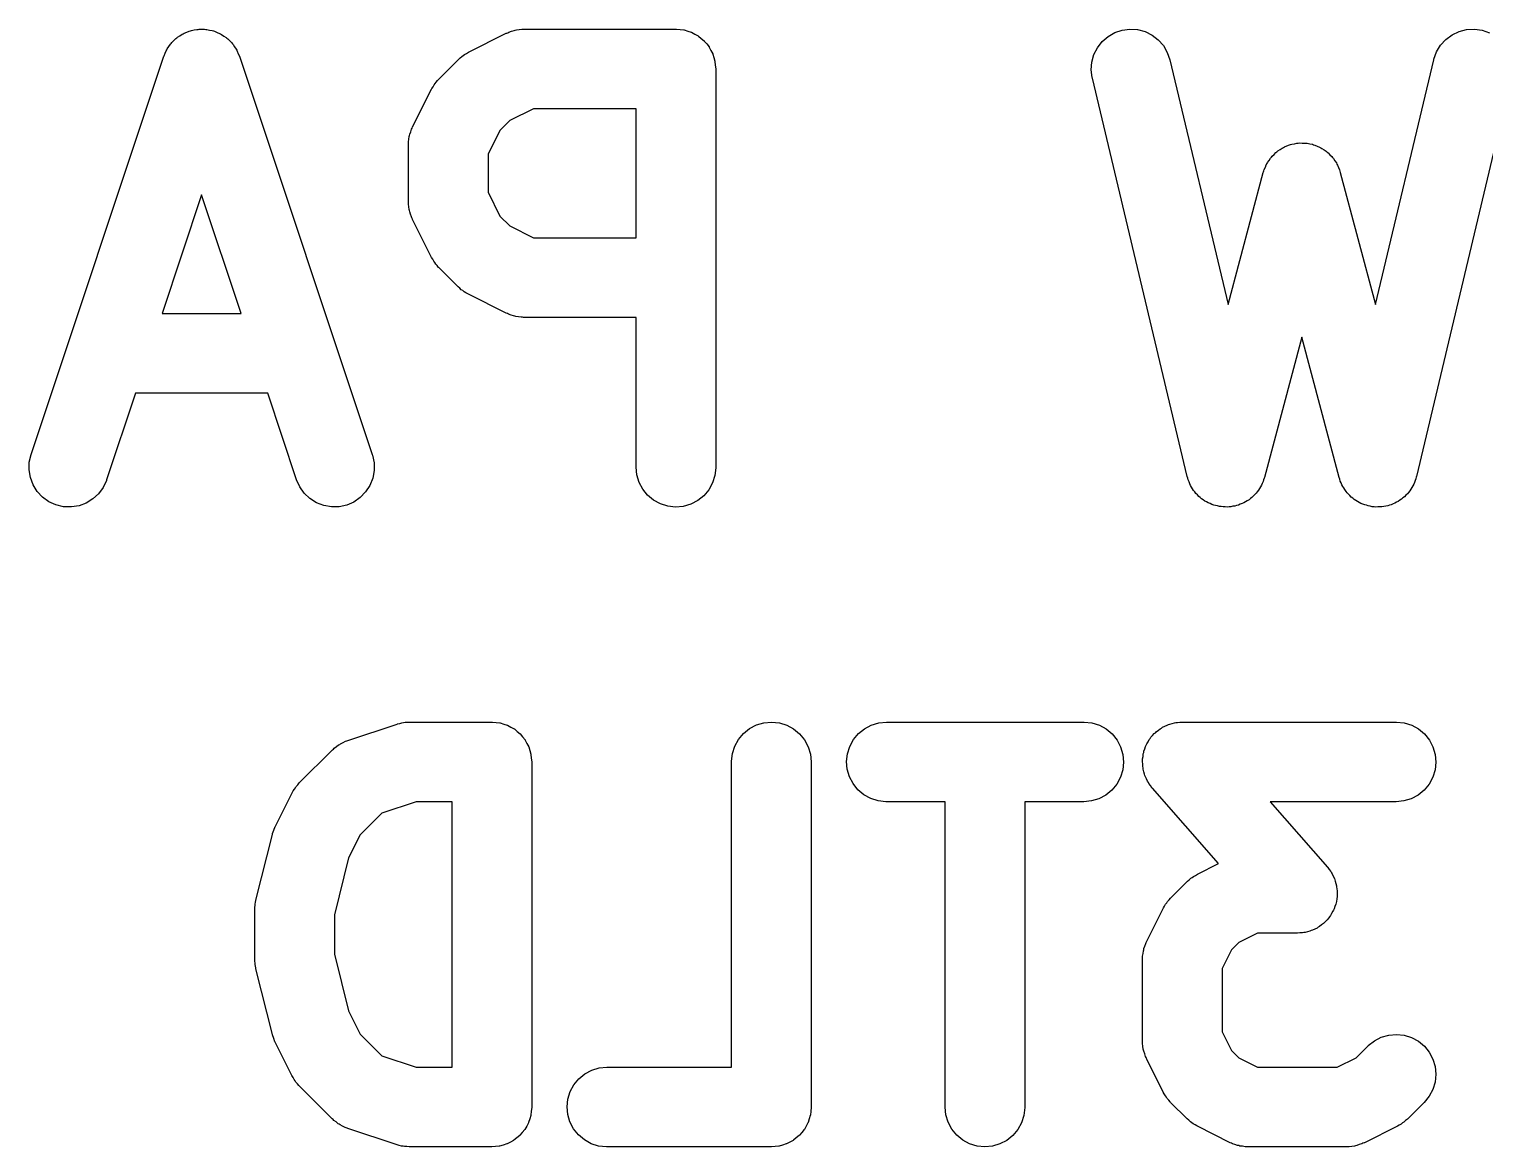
# Model space of a CAD drawing. Extents: x 60.5 to 144.3, y -114.9 to -60.3.
# Drawn here: x 83.27 to 88.75, y -75.94 to -71.73 of the extents above; entities that cross this region are included whole.
import ezdxf

# ---------------------------------------------------------------- set-up
doc = ezdxf.new("R2010")
doc.units = 0
doc.header["$MEASUREMENT"] = 0
doc.layers.add('BLACK', color=7, linetype='CONTINUOUS')

msp = doc.modelspace()

# ---------------------------------------------------------------- linework, layer by layer
at = {"layer": 'BLACK', "linetype": 'CONTINUOUS'}
for p, q in [((83.8308, -71.759), (83.8397, -71.7536)), ((83.8397, -71.7536), (83.8482, -71.7477)), ((83.8482, -71.7477), (83.8521, -71.746)), ((83.8521, -71.746), (83.8558, -71.7437)), ((83.8558, -71.7437), (83.8655, -71.7401)), ((83.8655, -71.7401), (83.875, -71.7359)), ((83.875, -71.7359), (83.8792, -71.735)), ((83.8792, -71.735), (83.8832, -71.7335)), ((83.8832, -71.7335), (83.8934, -71.7319)), ((83.8934, -71.7319), (83.9036, -71.7296)), ((83.9036, -71.7296), (83.9079, -71.7295)), ((83.9079, -71.7295), (83.9121, -71.7289)), ((83.9121, -71.7289), (83.9225, -71.7292)), ((83.9225, -71.7292), (83.9328, -71.729)), ((83.9328, -71.729), (83.9371, -71.7297)), ((83.9371, -71.7297), (83.9414, -71.7299)), ((83.9414, -71.7299), (83.9515, -71.7323)), ((83.9515, -71.7323), (83.9617, -71.7341)), ((83.9617, -71.7341), (83.9657, -71.7356)), ((83.9657, -71.7356), (83.9699, -71.7366)), ((83.9699, -71.7366), (83.9793, -71.7409)), ((83.9793, -71.7409), (83.989, -71.7446)), ((83.989, -71.7446), (83.9926, -71.7469)), ((83.9926, -71.7469), (83.9965, -71.7487)), ((83.9965, -71.7487), (84.0049, -71.7548)), ((84.0049, -71.7548), (84.0137, -71.7603)), ((84.9258, -71.8158), (85.0686, -71.7444)), ((85.0686, -71.7444), (85.0705, -71.7435)), ((85.0705, -71.7435), (85.0747, -71.742)), ((85.0747, -71.742), (85.0786, -71.7399)), ((85.0786, -71.7399), (85.0884, -71.7369)), ((85.0884, -71.7369), (85.098, -71.7334)), ((85.098, -71.7334), (85.1024, -71.7327)), ((85.1024, -71.7327), (85.1066, -71.7314)), ((85.1066, -71.7314), (85.1168, -71.7304)), ((85.1168, -71.7304), (85.1269, -71.7288)), ((85.1269, -71.7288), (85.1313, -71.729)), ((85.1313, -71.729), (85.1357, -71.7286)), ((85.1357, -71.7286), (85.7071, -71.7286)), ((85.7071, -71.7286), (85.7082, -71.7286)), ((85.7082, -71.7286), (85.7082, -71.7286)), ((85.7082, -71.7286), (85.7082, -71.7286)), ((85.7082, -71.7286), (85.7092, -71.7286)), ((85.7092, -71.7286), (85.7233, -71.7302)), ((85.7233, -71.7302), (85.7373, -71.7316)), ((85.7373, -71.7316), (85.7378, -71.7318)), ((85.7378, -71.7318), (85.7383, -71.7318)), ((85.7383, -71.7318), (85.7518, -71.7361)), ((85.7518, -71.7361), (85.7653, -71.7403)), ((85.7653, -71.7403), (85.7657, -71.7405)), ((85.7657, -71.7405), (85.7662, -71.7407)), ((85.7662, -71.7407), (85.7786, -71.7475)), ((85.7786, -71.7475), (85.791, -71.7542)), ((85.791, -71.7542), (85.7914, -71.7546)), ((85.7914, -71.7546), (85.7919, -71.7548)), ((85.7919, -71.7548), (85.8027, -71.7639)), ((87.3125, -71.7755), (87.3346, -71.7563)), ((87.3346, -71.7563), (87.36, -71.7417)), ((87.36, -71.7417), (87.3877, -71.7324)), ((87.3877, -71.7324), (87.4167, -71.7286)), ((87.4167, -71.7286), (87.4459, -71.7306)), ((87.4459, -71.7306), (87.4742, -71.7382)), ((87.4742, -71.7382), (87.5005, -71.7511)), ((87.5005, -71.7511), (87.5237, -71.7689)), ((88.6064, -71.7675), (88.6299, -71.75)), ((88.6299, -71.75), (88.6563, -71.7374)), ((88.6563, -71.7374), (88.6847, -71.7303)), ((88.6847, -71.7303), (88.7139, -71.7287)), ((88.7139, -71.7287), (88.7429, -71.7329)), ((88.7429, -71.7329), (88.7705, -71.7426)), ((83.7842, -71.8198), (83.788, -71.8101)), ((83.788, -71.8101), (83.7903, -71.8065)), ((83.7903, -71.8065), (83.7921, -71.8026)), ((83.7921, -71.8026), (83.7982, -71.7942)), ((83.7982, -71.7942), (83.8038, -71.7855)), ((83.8038, -71.7855), (83.8068, -71.7824)), ((83.8068, -71.7824), (83.8093, -71.7789)), ((83.8093, -71.7789), (83.8169, -71.7719)), ((83.8169, -71.7719), (83.8241, -71.7644)), ((83.8241, -71.7644), (83.8277, -71.7619)), ((83.8277, -71.7619), (83.8308, -71.759)), ((84.0137, -71.7603), (84.0168, -71.7633)), ((84.0168, -71.7633), (84.0203, -71.7658)), ((84.0203, -71.7658), (84.0274, -71.7733)), ((84.0274, -71.7733), (84.0349, -71.7805)), ((84.0349, -71.7805), (84.0374, -71.784)), ((84.0374, -71.784), (84.0403, -71.7871)), ((84.0403, -71.7871), (84.0458, -71.7959)), ((84.0458, -71.7959), (84.0518, -71.8044)), ((84.0518, -71.8044), (84.0536, -71.8083)), ((84.0536, -71.8083), (84.0558, -71.812)), ((85.8027, -71.7639), (85.8136, -71.7729)), ((85.8136, -71.7729), (85.8139, -71.7733)), ((85.8139, -71.7733), (85.8143, -71.7736)), ((85.8143, -71.7736), (85.8232, -71.7846)), ((85.8232, -71.7846), (85.8321, -71.7956)), ((85.8321, -71.7956), (85.8323, -71.796)), ((85.8323, -71.796), (85.8327, -71.7964)), ((85.8327, -71.7964), (85.8392, -71.809)), ((85.8392, -71.809), (85.8458, -71.8214)), ((87.2814, -71.8248), (87.2945, -71.7986)), ((87.2945, -71.7986), (87.3125, -71.7755)), ((87.5237, -71.7689), (87.5431, -71.7908)), ((87.5431, -71.7908), (87.5578, -71.8161)), ((88.5716, -71.8142), (88.5867, -71.7892)), ((88.5867, -71.7892), (88.6064, -71.7675)), ((83.2791, -73.3311), (83.7791, -71.8311)), ((83.7791, -71.8311), (83.7798, -71.8292)), ((83.7798, -71.8292), (83.7842, -71.8198)), ((84.0558, -71.812), (84.0595, -71.8217)), ((84.0595, -71.8217), (84.0637, -71.8311)), ((84.0637, -71.8311), (84.5637, -73.3311)), ((84.8154, -71.9154), (84.8868, -71.8439)), ((84.8868, -71.8439), (84.8883, -71.8425)), ((84.8883, -71.8425), (84.8949, -71.8372)), ((84.8949, -71.8372), (84.901, -71.8314)), ((84.901, -71.8314), (84.9063, -71.8281)), ((84.9063, -71.8281), (84.9112, -71.8242)), ((84.9112, -71.8242), (84.9186, -71.8203)), ((84.9186, -71.8203), (84.9258, -71.8158)), ((85.8458, -71.8214), (85.846, -71.8219)), ((85.846, -71.8219), (85.8462, -71.8224)), ((85.8462, -71.8224), (85.8502, -71.8359)), ((85.8502, -71.8359), (85.8543, -71.8494)), ((85.8543, -71.8494), (85.8543, -71.85)), ((85.8543, -71.85), (85.8545, -71.8505)), ((85.8545, -71.8505), (85.8558, -71.8645)), ((85.8558, -71.8645), (85.8571, -71.8786)), ((87.2715, -71.8822), (87.2736, -71.853)), ((87.2736, -71.853), (87.2814, -71.8248)), ((87.5578, -71.8161), (87.5673, -71.8438)), ((87.5673, -71.8438), (87.7868, -72.7655)), ((88.3418, -72.7655), (88.5612, -71.8438)), ((88.5612, -71.8438), (88.5617, -71.8418)), ((88.5617, -71.8418), (88.5716, -71.8142)), ((84.81, -71.9219), (84.8154, -71.9154)), ((85.8571, -71.8786), (85.8571, -73.3786)), ((87.275, -71.9113), (87.2715, -71.8822)), ((87.2755, -71.9133), (87.275, -71.9113)), ((87.6326, -73.4133), (87.2755, -71.9133)), ((88.8531, -71.9133), (88.4959, -73.4133)), ((84.7158, -72.0972), (84.7873, -71.9543)), ((84.7873, -71.9543), (84.7882, -71.9525)), ((84.7882, -71.9525), (84.7928, -71.9454)), ((84.7928, -71.9454), (84.7968, -71.938)), ((84.7968, -71.938), (84.8007, -71.9332)), ((84.8007, -71.9332), (84.8041, -71.9279)), ((84.8041, -71.9279), (84.81, -71.9219)), ((85.1711, -72.0286), (85.0817, -72.0733)), ((85.5571, -72.0286), (85.1711, -72.0286)), ((85.5571, -72.5143), (85.5571, -72.0286)), ((85.0817, -72.0733), (85.0447, -72.1103)), ((84.7021, -72.1433), (84.7033, -72.1331)), ((84.7033, -72.1331), (84.7046, -72.1289)), ((84.7046, -72.1289), (84.7054, -72.1245)), ((84.7054, -72.1245), (84.709, -72.115)), ((84.709, -72.115), (84.7121, -72.1052)), ((84.7121, -72.1052), (84.7143, -72.1013)), ((84.7143, -72.1013), (84.7158, -72.0972)), ((85.0447, -72.1103), (85, -72.1997)), ((84.7, -72.1622), (84.7005, -72.1578)), ((84.7, -72.1643), (84.7, -72.1622)), ((84.7, -72.3786), (84.7, -72.1643)), ((84.7004, -72.1534), (84.7021, -72.1433)), ((84.7005, -72.1578), (84.7004, -72.1534)), ((87.9598, -72.2004), (87.9665, -72.1934)), ((87.9665, -72.1934), (87.9705, -72.1906)), ((87.9705, -72.1906), (87.9742, -72.1872)), ((87.9742, -72.1872), (87.9825, -72.1822)), ((87.9825, -72.1822), (87.9905, -72.1765)), ((87.9905, -72.1765), (87.995, -72.1746)), ((87.995, -72.1746), (87.9992, -72.172)), ((87.9992, -72.172), (88.0083, -72.1687)), ((88.0083, -72.1687), (88.0173, -72.1647)), ((88.0173, -72.1647), (88.022, -72.1636)), ((88.022, -72.1636), (88.0266, -72.1619)), ((88.0266, -72.1619), (88.0363, -72.1604)), ((88.0363, -72.1604), (88.0458, -72.1583)), ((88.0458, -72.1583), (88.0507, -72.1582)), ((88.0507, -72.1582), (88.0556, -72.1574)), ((88.0556, -72.1574), (88.0653, -72.1578)), ((88.0653, -72.1578), (88.0751, -72.1575)), ((88.0751, -72.1575), (88.0799, -72.1584)), ((88.0799, -72.1584), (88.0848, -72.1586)), ((88.0848, -72.1586), (88.0943, -72.1608)), ((88.0943, -72.1608), (88.1039, -72.1625)), ((88.1039, -72.1625), (88.1085, -72.1642)), ((88.1085, -72.1642), (88.1133, -72.1654)), ((88.1133, -72.1654), (88.1222, -72.1695)), ((88.1222, -72.1695), (88.1313, -72.1729)), ((88.1313, -72.1729), (88.1354, -72.1755)), ((88.1354, -72.1755), (88.1399, -72.1776)), ((88.1399, -72.1776), (88.1478, -72.1833)), ((88.1478, -72.1833), (88.1561, -72.1885)), ((88.1561, -72.1885), (88.1596, -72.1919)), ((88.1596, -72.1919), (88.1636, -72.1947)), ((88.1636, -72.1947), (88.1703, -72.2019)), ((85, -72.1997), (85, -72.3432)), ((87.9229, -72.2571), (87.927, -72.2483)), ((87.927, -72.2483), (87.9306, -72.2392)), ((87.9306, -72.2392), (87.9332, -72.2351)), ((87.9332, -72.2351), (87.9353, -72.2306)), ((87.9353, -72.2306), (87.941, -72.2228)), ((87.941, -72.2228), (87.9463, -72.2145)), ((87.9463, -72.2145), (87.9497, -72.211)), ((87.9497, -72.211), (87.9526, -72.207)), ((87.9526, -72.207), (87.9598, -72.2004)), ((88.1703, -72.2019), (88.1774, -72.2086)), ((88.1774, -72.2086), (88.1802, -72.2126)), ((88.1802, -72.2126), (88.1836, -72.2162)), ((88.1836, -72.2162), (88.1887, -72.2245)), ((88.1887, -72.2245), (88.1944, -72.2324)), ((88.1944, -72.2324), (88.1964, -72.2369)), ((88.1964, -72.2369), (88.199, -72.2411)), ((88.199, -72.2411), (88.2024, -72.2502)), ((87.7868, -72.7655), (87.9193, -72.2685)), ((87.9193, -72.2685), (87.9199, -72.2665)), ((87.9199, -72.2665), (87.9217, -72.2619)), ((87.9217, -72.2619), (87.9229, -72.2571)), ((88.2024, -72.2502), (88.2064, -72.2591)), ((88.2064, -72.2591), (88.2075, -72.2639)), ((88.2075, -72.2639), (88.2092, -72.2685)), ((88.2092, -72.2685), (88.3418, -72.7655)), ((83.9214, -72.3529), (83.7724, -72.8)), ((84.0705, -72.8), (83.9214, -72.3529)), ((85, -72.3432), (85.0447, -72.4326)), ((84.7004, -72.383), (84.7, -72.3786)), ((84.7003, -72.3874), (84.7004, -72.383)), ((84.7019, -72.3975), (84.7003, -72.3874)), ((84.7029, -72.4077), (84.7019, -72.3975)), ((84.7041, -72.4119), (84.7029, -72.4077)), ((84.7048, -72.4163), (84.7041, -72.4119)), ((84.7084, -72.4259), (84.7048, -72.4163)), ((84.7113, -72.4357), (84.7084, -72.4259)), ((84.7134, -72.4396), (84.7113, -72.4357)), ((84.7149, -72.4438), (84.7134, -72.4396)), ((84.7158, -72.4457), (84.7149, -72.4438)), ((84.7873, -72.5885), (84.7158, -72.4457)), ((85.0447, -72.4326), (85.0817, -72.4696)), ((85.0817, -72.4696), (85.1711, -72.5143)), ((85.1711, -72.5143), (85.5571, -72.5143)), ((84.7917, -72.5956), (84.7873, -72.5885)), ((84.7956, -72.6031), (84.7917, -72.5956)), ((84.7995, -72.608), (84.7956, -72.6031)), ((84.8028, -72.6133), (84.7995, -72.608)), ((84.8086, -72.6194), (84.8028, -72.6133)), ((84.8139, -72.626), (84.8086, -72.6194)), ((84.8154, -72.6275), (84.8139, -72.626)), ((84.8868, -72.6989), (84.8154, -72.6275)), ((84.8933, -72.7043), (84.8868, -72.6989)), ((84.8993, -72.7101), (84.8933, -72.7043)), ((84.9046, -72.7135), (84.8993, -72.7101)), ((84.9094, -72.7175), (84.9046, -72.7135)), ((84.9168, -72.7215), (84.9094, -72.7175)), ((84.9239, -72.7261), (84.9168, -72.7215)), ((84.9258, -72.727), (84.9239, -72.7261)), ((85.0686, -72.7984), (84.9258, -72.727)), ((83.7724, -72.8), (84.0705, -72.8)), ((85.0728, -72.8), (85.0686, -72.7984)), ((85.0766, -72.8022), (85.0728, -72.8)), ((85.0864, -72.8053), (85.0766, -72.8022)), ((85.096, -72.8089), (85.0864, -72.8053)), ((85.1003, -72.8097), (85.096, -72.8089)), ((85.1045, -72.811), (85.1003, -72.8097)), ((85.1147, -72.8122), (85.1045, -72.811)), ((85.1248, -72.8139), (85.1147, -72.8122)), ((85.1292, -72.8138), (85.1248, -72.8139)), ((85.1336, -72.8143), (85.1292, -72.8138)), ((85.1357, -72.8143), (85.1336, -72.8143)), ((85.5571, -72.8143), (85.1357, -72.8143)), ((85.5571, -73.3786), (85.5571, -72.8143)), ((88.0643, -72.8893), (87.9235, -73.4172)), ((88.2051, -73.4172), (88.0643, -72.8893)), ((83.6724, -73.1), (83.5637, -73.426)), ((84.1705, -73.1), (83.6724, -73.1)), ((84.2791, -73.426), (84.1705, -73.1)), ((83.2726, -73.3597), (83.2791, -73.3311)), ((84.5637, -73.3311), (84.5644, -73.3331)), ((84.5644, -73.3331), (84.5705, -73.3618)), ((83.2718, -73.3889), (83.2726, -73.3597)), ((83.2767, -73.4178), (83.2718, -73.3889)), ((84.5709, -73.391), (84.5656, -73.4198)), ((84.5705, -73.3618), (84.5709, -73.391)), ((85.56, -73.4077), (85.5571, -73.3786)), ((85.8571, -73.3807), (85.8539, -73.4098)), ((85.8571, -73.3786), (85.8571, -73.3807)), ((83.287, -73.4452), (83.2767, -73.4178)), ((83.3025, -73.47), (83.287, -73.4452)), ((83.5508, -73.4546), (83.5335, -73.4782)), ((83.5631, -73.428), (83.5508, -73.4546)), ((83.5637, -73.426), (83.5631, -73.428)), ((84.291, -73.4527), (84.2791, -73.426)), ((84.3079, -73.4767), (84.291, -73.4527)), ((84.5549, -73.4471), (84.539, -73.4717)), ((84.5656, -73.4198), (84.5549, -73.4471)), ((85.5685, -73.4357), (85.56, -73.4077)), ((85.5822, -73.4616), (85.5685, -73.4357)), ((85.845, -73.4377), (85.8309, -73.4633)), ((85.8539, -73.4098), (85.845, -73.4377)), ((87.6349, -73.4198), (87.6326, -73.4133)), ((87.6365, -73.4266), (87.6349, -73.4198)), ((87.6397, -73.4337), (87.6365, -73.4266)), ((87.6422, -73.441), (87.6397, -73.4337)), ((87.6456, -73.447), (87.6422, -73.441)), ((87.6485, -73.4533), (87.6456, -73.447)), ((87.653, -73.4596), (87.6485, -73.4533)), ((87.9086, -73.4523), (87.9055, -73.4585)), ((87.9123, -73.4465), (87.9086, -73.4523)), ((87.9151, -73.4393), (87.9123, -73.4465)), ((87.9186, -73.4323), (87.9151, -73.4393)), ((87.9204, -73.4257), (87.9186, -73.4323)), ((87.923, -73.4192), (87.9204, -73.4257)), ((87.9235, -73.4172), (87.923, -73.4192)), ((88.2075, -73.4237), (88.2051, -73.4172)), ((88.2092, -73.4304), (88.2075, -73.4237)), ((88.2126, -73.4374), (88.2092, -73.4304)), ((88.2153, -73.4446), (88.2126, -73.4374)), ((88.219, -73.4505), (88.2153, -73.4446)), ((88.222, -73.4567), (88.219, -73.4505)), ((88.479, -73.4551), (88.4744, -73.4613)), ((88.4819, -73.4488), (88.479, -73.4551)), ((88.4855, -73.4429), (88.4819, -73.4488)), ((88.4881, -73.4356), (88.4855, -73.4429)), ((88.4914, -73.4286), (88.4881, -73.4356)), ((88.4931, -73.4218), (88.4914, -73.4286)), ((88.4954, -73.4153), (88.4931, -73.4218)), ((88.4959, -73.4133), (88.4954, -73.4153)), ((83.3226, -73.4914), (83.3025, -73.47)), ((83.3463, -73.5084), (83.3226, -73.4914)), ((83.373, -73.5205), (83.3463, -73.5084)), ((83.512, -73.4981), (83.4871, -73.5134)), ((83.5335, -73.4782), (83.512, -73.4981)), ((84.3292, -73.4968), (84.3079, -73.4767)), ((84.3539, -73.5125), (84.3292, -73.4968)), ((84.4947, -73.5095), (84.4679, -73.5212)), ((84.5187, -73.4927), (84.4947, -73.5095)), ((84.539, -73.4717), (84.5187, -73.4927)), ((85.6007, -73.4843), (85.5822, -73.4616)), ((85.6233, -73.5029), (85.6007, -73.4843)), ((85.649, -73.5168), (85.6233, -73.5029)), ((85.7893, -73.5041), (85.7633, -73.5176)), ((85.8121, -73.4857), (85.7893, -73.5041)), ((85.8309, -73.4633), (85.8121, -73.4857)), ((87.6569, -73.4663), (87.653, -73.4596)), ((87.6615, -73.4715), (87.6569, -73.4663)), ((87.6655, -73.4771), (87.6615, -73.4715)), ((87.6711, -73.4824), (87.6655, -73.4771)), ((87.6763, -73.4883), (87.6711, -73.4824)), ((87.6817, -73.4925), (87.6763, -73.4883)), ((87.6868, -73.4972), (87.6817, -73.4925)), ((87.6933, -73.5013), (87.6868, -73.4972)), ((87.6995, -73.506), (87.6933, -73.5013)), ((87.7057, -73.5091), (87.6995, -73.506)), ((87.7116, -73.5128), (87.7057, -73.5091)), ((87.8524, -73.5092), (87.846, -73.512)), ((87.8587, -73.5047), (87.8524, -73.5092)), ((87.8654, -73.5009), (87.8587, -73.5047)), ((87.8707, -73.4963), (87.8654, -73.5009)), ((87.8763, -73.4923), (87.8707, -73.4963)), ((87.8817, -73.4867), (87.8763, -73.4923)), ((87.8875, -73.4816), (87.8817, -73.4867)), ((87.8918, -73.4762), (87.8875, -73.4816)), ((87.8966, -73.4712), (87.8918, -73.4762)), ((87.9007, -73.4647), (87.8966, -73.4712)), ((87.9055, -73.4585), (87.9007, -73.4647)), ((88.2266, -73.4629), (88.222, -73.4567)), ((88.2307, -73.4695), (88.2266, -73.4629)), ((88.2354, -73.4746), (88.2307, -73.4695)), ((88.2396, -73.4801), (88.2354, -73.4746)), ((88.2454, -73.4853), (88.2396, -73.4801)), ((88.2507, -73.491), (88.2454, -73.4853)), ((88.2563, -73.495), (88.2507, -73.491)), ((88.2614, -73.4996), (88.2563, -73.495)), ((88.2681, -73.5036), (88.2614, -73.4996)), ((88.2744, -73.5081), (88.2681, -73.5036)), ((88.2807, -73.511), (88.2744, -73.5081)), ((88.421, -73.5101), (88.4151, -73.5137)), ((88.4273, -73.5071), (88.421, -73.5101)), ((88.4335, -73.5025), (88.4273, -73.5071)), ((88.4401, -73.4985), (88.4335, -73.5025)), ((88.4452, -73.4938), (88.4401, -73.4985)), ((88.4508, -73.4897), (88.4452, -73.4938)), ((88.456, -73.4839), (88.4508, -73.4897)), ((88.4617, -73.4787), (88.456, -73.4839)), ((88.4658, -73.4731), (88.4617, -73.4787)), ((88.4704, -73.468), (88.4658, -73.4731)), ((88.4744, -73.4613), (88.4704, -73.468)), ((83.4015, -73.5272), (83.373, -73.5205)), ((83.4308, -73.5283), (83.4015, -73.5272)), ((83.4597, -73.5236), (83.4308, -73.5283)), ((83.4871, -73.5134), (83.4597, -73.5236)), ((84.3812, -73.5231), (84.3539, -73.5125)), ((84.41, -73.5281), (84.3812, -73.5231)), ((84.4393, -73.5275), (84.41, -73.5281)), ((84.4679, -73.5212), (84.4393, -73.5275)), ((85.677, -73.5255), (85.649, -73.5168)), ((85.7061, -73.5286), (85.677, -73.5255)), ((85.7352, -73.5259), (85.7061, -73.5286)), ((85.7633, -73.5176), (85.7352, -73.5259)), ((87.7188, -73.5155), (87.7116, -73.5128)), ((87.7258, -73.519), (87.7188, -73.5155)), ((87.7325, -73.5208), (87.7258, -73.519)), ((87.7389, -73.5232), (87.7325, -73.5208)), ((87.7466, -73.5245), (87.7389, -73.5232)), ((87.7541, -73.5266), (87.7466, -73.5245)), ((87.7609, -73.527), (87.7541, -73.5266)), ((87.7678, -73.5282), (87.7609, -73.527)), ((87.7755, -73.528), (87.7678, -73.5282)), ((87.7833, -73.5285), (87.7755, -73.528)), ((87.7901, -73.5276), (87.7833, -73.5285)), ((87.797, -73.5274), (87.7901, -73.5276)), ((87.8046, -73.5257), (87.797, -73.5274)), ((87.8123, -73.5247), (87.8046, -73.5257)), ((87.8188, -73.5225), (87.8123, -73.5247)), ((87.8256, -73.521), (87.8188, -73.5225)), ((87.8327, -73.5179), (87.8256, -73.521)), ((87.84, -73.5154), (87.8327, -73.5179)), ((87.846, -73.512), (87.84, -73.5154)), ((88.2866, -73.5145), (88.2807, -73.511)), ((88.2939, -73.5171), (88.2866, -73.5145)), ((88.301, -73.5203), (88.2939, -73.5171)), ((88.3077, -73.5219), (88.301, -73.5203)), ((88.3142, -73.5242), (88.3077, -73.5219)), ((88.3219, -73.5254), (88.3142, -73.5242)), ((88.3295, -73.5272), (88.3219, -73.5254)), ((88.3364, -73.5274), (88.3295, -73.5272)), ((88.3432, -73.5284), (88.3364, -73.5274)), ((88.351, -73.528), (88.3432, -73.5284)), ((88.3587, -73.5283), (88.351, -73.528)), ((88.3655, -73.5272), (88.3587, -73.5283)), ((88.3725, -73.5269), (88.3655, -73.5272)), ((88.38, -73.525), (88.3725, -73.5269)), ((88.3876, -73.5238), (88.38, -73.525)), ((88.3941, -73.5214), (88.3876, -73.5238)), ((88.4008, -73.5197), (88.3941, -73.5214)), ((88.4078, -73.5164), (88.4008, -73.5197)), ((88.4151, -73.5137), (88.4078, -73.5164)), ((84.4716, -74.4077), (84.6573, -74.3458)), ((84.6573, -74.3458), (84.6593, -74.3451)), ((84.6593, -74.3451), (84.6676, -74.3434)), ((84.6676, -74.3434), (84.6756, -74.341)), ((84.6756, -74.341), (84.6818, -74.3403)), ((84.6818, -74.3403), (84.688, -74.339)), ((84.688, -74.339), (84.6964, -74.3389)), ((84.6964, -74.3389), (84.7048, -74.3381)), ((84.7048, -74.3381), (85.0143, -74.3381)), ((85.0143, -74.3381), (85.0153, -74.3381)), ((85.0153, -74.3381), (85.0153, -74.3381)), ((85.0153, -74.3381), (85.0154, -74.3381)), ((85.0154, -74.3381), (85.0164, -74.3381)), ((85.0164, -74.3381), (85.0304, -74.3397)), ((85.0304, -74.3397), (85.0444, -74.3412)), ((85.0444, -74.3412), (85.0449, -74.3413)), ((85.0449, -74.3413), (85.0455, -74.3414)), ((85.0455, -74.3414), (85.0589, -74.3456)), ((85.0589, -74.3456), (85.0724, -74.3498)), ((85.0724, -74.3498), (85.0729, -74.3501)), ((85.0729, -74.3501), (85.0734, -74.3502)), ((85.0734, -74.3502), (85.0857, -74.357)), ((85.0857, -74.357), (85.0982, -74.3637)), ((85.0982, -74.3637), (85.0986, -74.3641)), ((85.0986, -74.3641), (85.099, -74.3643)), ((85.099, -74.3643), (85.1098, -74.3734)), ((85.1098, -74.3734), (85.1207, -74.3824)), ((85.1207, -74.3824), (85.1211, -74.3828)), ((85.1211, -74.3828), (85.1215, -74.3831)), ((85.1215, -74.3831), (85.1303, -74.3942)), ((85.9429, -74.4034), (85.9617, -74.3809)), ((85.9617, -74.3809), (85.9845, -74.3626)), ((85.9845, -74.3626), (86.0105, -74.349)), ((86.0105, -74.349), (86.0386, -74.3408)), ((86.0386, -74.3408), (86.0677, -74.3381)), ((86.0677, -74.3381), (86.0968, -74.3412)), ((86.0968, -74.3412), (86.1248, -74.3498)), ((86.1248, -74.3498), (86.1505, -74.3637)), ((86.1505, -74.3637), (86.1731, -74.3824)), ((86.1731, -74.3824), (86.1916, -74.4051)), ((86.3756, -74.4042), (86.3943, -74.3817)), ((86.3943, -74.3817), (86.417, -74.3632)), ((86.417, -74.3632), (86.4428, -74.3494)), ((86.4428, -74.3494), (86.4709, -74.341)), ((86.4709, -74.341), (86.5, -74.3381)), ((86.5, -74.3381), (87.2429, -74.3381)), ((87.2429, -74.3381), (87.245, -74.3381)), ((87.245, -74.3381), (87.274, -74.3414)), ((87.274, -74.3414), (87.3019, -74.3502)), ((87.3019, -74.3502), (87.3276, -74.3643)), ((87.3276, -74.3643), (87.35, -74.3831)), ((87.35, -74.3831), (87.3684, -74.406)), ((87.5026, -74.3889), (87.5086, -74.3817)), ((87.5086, -74.3817), (87.5127, -74.3783)), ((87.5127, -74.3783), (87.5163, -74.3745)), ((87.5163, -74.3745), (87.524, -74.3691)), ((87.524, -74.3691), (87.5313, -74.3632)), ((87.5313, -74.3632), (87.5359, -74.3607)), ((87.5359, -74.3607), (87.5402, -74.3577)), ((87.5402, -74.3577), (87.5488, -74.3538)), ((87.5488, -74.3538), (87.5571, -74.3494)), ((87.5571, -74.3494), (87.5622, -74.3479)), ((87.5622, -74.3479), (87.567, -74.3458)), ((87.567, -74.3458), (87.5761, -74.3437)), ((87.5761, -74.3437), (87.5851, -74.341)), ((87.5851, -74.341), (87.5904, -74.3404)), ((87.5904, -74.3404), (87.5955, -74.3393)), ((87.5955, -74.3393), (87.6049, -74.339)), ((87.6049, -74.339), (87.6143, -74.3381)), ((87.6143, -74.3381), (88.419, -74.3381)), ((88.419, -74.3381), (88.4211, -74.3381)), ((88.4211, -74.3381), (88.4502, -74.3414)), ((88.4502, -74.3414), (88.4781, -74.3502)), ((88.4781, -74.3502), (88.5038, -74.3643)), ((88.5038, -74.3643), (88.5262, -74.3831)), ((88.5262, -74.3831), (88.5446, -74.406)), ((84.413, -74.4439), (84.4145, -74.4425)), ((84.4145, -74.4425), (84.4179, -74.4397)), ((84.4179, -74.4397), (84.421, -74.4365)), ((84.421, -74.4365), (84.4293, -74.4306)), ((84.4293, -74.4306), (84.4374, -74.4242)), ((84.4374, -74.4242), (84.4413, -74.4222)), ((84.4413, -74.4222), (84.4449, -74.4196)), ((84.4449, -74.4196), (84.4542, -74.4154)), ((84.4542, -74.4154), (84.4633, -74.4107)), ((84.4633, -74.4107), (84.4676, -74.4095)), ((84.4676, -74.4095), (84.4716, -74.4077)), ((85.1303, -74.3942), (85.1392, -74.4051)), ((85.1392, -74.4051), (85.1395, -74.4056)), ((85.1395, -74.4056), (85.1398, -74.406)), ((85.1398, -74.406), (85.1463, -74.4185)), ((85.1463, -74.4185), (85.153, -74.4309)), ((85.153, -74.4309), (85.1531, -74.4314)), ((85.1531, -74.4314), (85.1534, -74.4319)), ((85.1534, -74.4319), (85.1574, -74.4455)), ((85.9199, -74.4569), (85.9288, -74.429)), ((85.9288, -74.429), (85.9429, -74.4034)), ((86.1916, -74.4051), (86.2053, -74.4309)), ((86.2053, -74.4309), (86.2138, -74.459)), ((86.3531, -74.4579), (86.3617, -74.43)), ((86.3617, -74.43), (86.3756, -74.4042)), ((87.3684, -74.406), (87.3819, -74.4319)), ((87.3819, -74.4319), (87.3902, -74.46)), ((87.4698, -74.4477), (87.4732, -74.4389)), ((87.4732, -74.4389), (87.476, -74.43)), ((87.476, -74.43), (87.4785, -74.4253)), ((87.4785, -74.4253), (87.4804, -74.4204)), ((87.4804, -74.4204), (87.4855, -74.4125)), ((87.4855, -74.4125), (87.4899, -74.4042)), ((87.4899, -74.4042), (87.4933, -74.4002)), ((87.4933, -74.4002), (87.4961, -74.3957)), ((87.4961, -74.3957), (87.5026, -74.3889)), ((88.5446, -74.406), (88.5581, -74.4319)), ((88.5581, -74.4319), (88.5664, -74.46)), ((84.2892, -74.5677), (84.413, -74.4439)), ((85.1574, -74.4455), (85.1614, -74.459)), ((85.1614, -74.459), (85.1615, -74.4595)), ((85.1615, -74.4595), (85.1616, -74.46)), ((85.1616, -74.46), (85.1629, -74.474)), ((85.1629, -74.474), (85.1643, -74.4881)), ((85.1643, -74.4881), (85.1643, -75.7881)), ((85.9167, -74.486), (85.9199, -74.4569)), ((85.9167, -74.4881), (85.9167, -74.486)), ((85.9167, -75.6381), (85.9167, -74.4881)), ((86.2138, -74.459), (86.2167, -74.4881)), ((86.2167, -74.4881), (86.2167, -75.7881)), ((86.35, -74.487), (86.3531, -74.4579)), ((86.3527, -74.5162), (86.35, -74.487)), ((87.3929, -74.4891), (87.3898, -74.5183)), ((87.3902, -74.46), (87.3929, -74.4891)), ((87.4643, -74.487), (87.4648, -74.4818)), ((87.4651, -74.4964), (87.4643, -74.487)), ((87.4647, -74.4766), (87.4664, -74.4673)), ((87.4648, -74.4818), (87.4647, -74.4766)), ((87.4653, -74.5058), (87.4651, -74.4964)), ((87.4664, -74.4673), (87.4673, -74.4579)), ((87.4673, -74.4579), (87.4689, -74.4529)), ((87.4689, -74.4529), (87.4698, -74.4477)), ((88.569, -74.4891), (88.566, -74.5183)), ((88.5664, -74.46), (88.569, -74.4891)), ((86.3609, -74.5443), (86.3527, -74.5162)), ((86.3745, -74.5702), (86.3609, -74.5443)), ((87.3811, -74.5462), (87.3672, -74.572)), ((87.3898, -74.5183), (87.3811, -74.5462)), ((87.4665, -74.511), (87.4653, -74.5058)), ((87.4669, -74.5162), (87.4665, -74.511)), ((87.4696, -74.5252), (87.4669, -74.5162)), ((87.4716, -74.5344), (87.4696, -74.5252)), ((87.4737, -74.5392), (87.4716, -74.5344)), ((87.4752, -74.5443), (87.4737, -74.5392)), ((87.4796, -74.5526), (87.4752, -74.5443)), ((88.5573, -74.5462), (88.5434, -74.572)), ((88.566, -74.5183), (88.5573, -74.5462)), ((84.1992, -74.7305), (84.2611, -74.6067)), ((84.2611, -74.6067), (84.262, -74.6049)), ((84.262, -74.6049), (84.2666, -74.5978)), ((84.2666, -74.5978), (84.2706, -74.5904)), ((84.2706, -74.5904), (84.2746, -74.5855)), ((84.2746, -74.5855), (84.278, -74.5803)), ((84.278, -74.5803), (84.2838, -74.5743)), ((84.2838, -74.5743), (84.2892, -74.5677)), ((86.3928, -74.593), (86.3745, -74.5702)), ((86.4153, -74.6119), (86.3928, -74.593)), ((87.3486, -74.5945), (87.3259, -74.613)), ((87.3672, -74.572), (87.3486, -74.5945)), ((87.4833, -74.5612), (87.4796, -74.5526)), ((87.4863, -74.5656), (87.4833, -74.5612)), ((87.4888, -74.5702), (87.4863, -74.5656)), ((87.4947, -74.5776), (87.4888, -74.5702)), ((87.5, -74.5853), (87.4947, -74.5776)), ((87.5014, -74.5869), (87.5, -74.5853)), ((87.7504, -74.8714), (87.5014, -74.5869)), ((88.5247, -74.5945), (88.5021, -74.613)), ((88.5434, -74.572), (88.5247, -74.5945)), ((84.7291, -74.6381), (84.6001, -74.6811)), ((84.8643, -74.6381), (84.7291, -74.6381)), ((84.8643, -75.6381), (84.8643, -74.6381)), ((86.4409, -74.626), (86.4153, -74.6119)), ((86.4688, -74.6348), (86.4409, -74.626)), ((86.4979, -74.6381), (86.4688, -74.6348)), ((86.5, -74.6381), (86.4979, -74.6381)), ((86.7214, -74.6381), (86.5, -74.6381)), ((86.7214, -75.7881), (86.7214, -74.6381)), ((87.2429, -74.6381), (87.0214, -74.6381)), ((87.0214, -74.6381), (87.0214, -75.7881)), ((87.272, -74.6352), (87.2429, -74.6381)), ((87.3, -74.6268), (87.272, -74.6352)), ((87.3259, -74.613), (87.3, -74.6268)), ((88.419, -74.6381), (87.9449, -74.6381)), ((87.9449, -74.6381), (88.1605, -74.8846)), ((88.4482, -74.6352), (88.419, -74.6381)), ((88.4762, -74.6268), (88.4482, -74.6352)), ((88.5021, -74.613), (88.4762, -74.6268)), ((84.6001, -74.6811), (84.5185, -74.7627)), ((84.1259, -75.0089), (84.1878, -74.7612)), ((84.1878, -74.7612), (84.1883, -74.7592)), ((84.1883, -74.7592), (84.1886, -74.7586)), ((84.1886, -74.7586), (84.1887, -74.7579)), ((84.1887, -74.7579), (84.1937, -74.7448)), ((84.1937, -74.7448), (84.1986, -74.7318)), ((84.1986, -74.7318), (84.1989, -74.7312)), ((84.1989, -74.7312), (84.1992, -74.7305)), ((84.5185, -74.7627), (84.4749, -74.85)), ((84.4749, -74.85), (84.4214, -75.0637)), ((87.671, -74.9111), (87.7504, -74.8714)), ((87.6335, -74.9377), (87.6401, -74.9324)), ((87.6401, -74.9324), (87.6462, -74.9267)), ((87.6462, -74.9267), (87.6515, -74.9233)), ((87.6515, -74.9233), (87.6564, -74.9194)), ((87.6564, -74.9194), (87.6639, -74.9156)), ((87.6639, -74.9156), (87.671, -74.9111)), ((88.1605, -74.8846), (88.1619, -74.8861)), ((88.1619, -74.8861), (88.1672, -74.8939)), ((88.1672, -74.8939), (88.1731, -74.9012)), ((88.1731, -74.9012), (88.1756, -74.9059)), ((88.1756, -74.9059), (88.1786, -74.9102)), ((88.1786, -74.9102), (88.1823, -74.9188)), ((88.1823, -74.9188), (88.1867, -74.9271)), ((88.1867, -74.9271), (88.1882, -74.9322)), ((88.1882, -74.9322), (88.1903, -74.937)), ((87.5701, -75.0011), (87.632, -74.9392)), ((87.632, -74.9392), (87.6335, -74.9377)), ((88.1903, -74.937), (88.1923, -74.9462)), ((88.1923, -74.9462), (88.195, -74.9552)), ((88.195, -74.9552), (88.1954, -74.9605)), ((88.1954, -74.9605), (88.1966, -74.9656)), ((88.1966, -74.9656), (88.1968, -74.975)), ((88.1968, -74.975), (88.1976, -74.9844)), ((88.1976, -74.9844), (88.1971, -74.9896)), ((88.1971, -74.9896), (88.1972, -74.9949)), ((84.1214, -75.0431), (84.1217, -75.0405)), ((84.1214, -75.0452), (84.1214, -75.0431)), ((84.1214, -75.231), (84.1214, -75.0452)), ((84.1216, -75.0378), (84.1234, -75.026)), ((84.1217, -75.0405), (84.1216, -75.0378)), ((84.1234, -75.026), (84.1247, -75.0141)), ((84.1247, -75.0141), (84.1255, -75.0115)), ((84.1255, -75.0115), (84.1259, -75.0089)), ((87.4801, -75.1639), (87.542, -75.0401)), ((87.542, -75.0401), (87.543, -75.0382)), ((87.543, -75.0382), (87.5476, -75.0311)), ((87.5476, -75.0311), (87.5515, -75.0237)), ((87.5515, -75.0237), (87.5555, -75.0189)), ((87.5555, -75.0189), (87.5589, -75.0136)), ((87.5589, -75.0136), (87.5648, -75.0076)), ((87.5648, -75.0076), (87.5701, -75.0011)), ((88.1859, -75.0415), (88.1834, -75.0461)), ((88.1887, -75.0325), (88.1859, -75.0415)), ((88.1921, -75.0237), (88.1887, -75.0325)), ((88.193, -75.0185), (88.1921, -75.0237)), ((88.1946, -75.0135), (88.193, -75.0185)), ((88.1955, -75.0041), (88.1946, -75.0135)), ((88.1972, -74.9949), (88.1955, -75.0041)), ((84.4214, -75.0637), (84.4214, -75.2125)), ((88.1456, -75.0969), (88.1379, -75.1023)), ((88.1492, -75.0931), (88.1456, -75.0969)), ((88.1533, -75.0898), (88.1492, -75.0931)), ((88.1593, -75.0825), (88.1533, -75.0898)), ((88.1658, -75.0757), (88.1593, -75.0825)), ((88.1686, -75.0713), (88.1658, -75.0757)), ((88.172, -75.0672), (88.1686, -75.0713)), ((88.1764, -75.0589), (88.172, -75.0672)), ((88.1815, -75.051), (88.1764, -75.0589)), ((88.1834, -75.0461), (88.1815, -75.051)), ((87.8973, -75.1333), (87.8269, -75.1685)), ((88.0476, -75.1333), (87.8973, -75.1333)), ((88.057, -75.1324), (88.0476, -75.1333)), ((88.0664, -75.1322), (88.057, -75.1324)), ((88.0715, -75.131), (88.0664, -75.1322)), ((88.0768, -75.1305), (88.0715, -75.131)), ((88.0858, -75.1278), (88.0768, -75.1305)), ((88.0949, -75.1257), (88.0858, -75.1278)), ((88.0997, -75.1235), (88.0949, -75.1257)), ((88.1048, -75.122), (88.0997, -75.1235)), ((88.1131, -75.1176), (88.1048, -75.122)), ((88.1217, -75.1138), (88.1131, -75.1176)), ((88.126, -75.1107), (88.1217, -75.1138)), ((88.1306, -75.1083), (88.126, -75.1107)), ((88.1379, -75.1023), (88.1306, -75.1083)), ((87.4647, -75.2201), (87.4664, -75.21)), ((87.4664, -75.21), (87.4676, -75.1998)), ((87.4676, -75.1998), (87.4689, -75.1956)), ((87.4689, -75.1956), (87.4696, -75.1912)), ((87.4696, -75.1912), (87.4733, -75.1816)), ((87.4733, -75.1816), (87.4764, -75.1719)), ((87.4764, -75.1719), (87.4785, -75.168)), ((87.4785, -75.168), (87.4801, -75.1639)), ((87.7995, -75.196), (87.7643, -75.2664)), ((87.8269, -75.1685), (87.7995, -75.196)), ((84.1217, -75.2336), (84.1214, -75.231)), ((84.1215, -75.2363), (84.1217, -75.2336)), ((84.1231, -75.2482), (84.1215, -75.2363)), ((84.1243, -75.2601), (84.1231, -75.2482)), ((84.1251, -75.2626), (84.1243, -75.2601)), ((84.1254, -75.2653), (84.1251, -75.2626)), ((84.4214, -75.2125), (84.4749, -75.4262)), ((87.4643, -75.2289), (87.4648, -75.2245)), ((87.4643, -75.231), (87.4643, -75.2289)), ((87.4643, -75.5405), (87.4643, -75.231)), ((87.4648, -75.2245), (87.4647, -75.2201)), ((84.1259, -75.2673), (84.1254, -75.2653)), ((84.1878, -75.515), (84.1259, -75.2673)), ((87.7643, -75.2664), (87.7643, -75.5051)), ((84.4749, -75.4262), (84.5185, -75.5135)), ((84.188, -75.5156), (84.1878, -75.515)), ((84.1882, -75.5163), (84.188, -75.5156)), ((84.193, -75.5294), (84.1882, -75.5163)), ((84.1976, -75.5425), (84.193, -75.5294)), ((84.5185, -75.5135), (84.6001, -75.5951)), ((87.7643, -75.5051), (87.7995, -75.5754)), ((88.3145, -75.5567), (88.3374, -75.5385)), ((88.3374, -75.5385), (88.3633, -75.525)), ((88.3633, -75.525), (88.3915, -75.5168)), ((88.3915, -75.5168), (88.4206, -75.5143)), ((88.4206, -75.5143), (88.4497, -75.5175)), ((88.4497, -75.5175), (88.4777, -75.5262)), ((88.4777, -75.5262), (88.5034, -75.5402)), ((84.198, -75.5431), (84.1976, -75.5425)), ((84.1982, -75.5438), (84.198, -75.5431)), ((84.1992, -75.5457), (84.1982, -75.5438)), ((84.2611, -75.6695), (84.1992, -75.5457)), ((87.4647, -75.5449), (87.4643, -75.5405)), ((87.4645, -75.5493), (87.4647, -75.5449)), ((87.4661, -75.5594), (87.4645, -75.5493)), ((87.4671, -75.5696), (87.4661, -75.5594)), ((87.4684, -75.5738), (87.4671, -75.5696)), ((87.4691, -75.5782), (87.4684, -75.5738)), ((87.4726, -75.5878), (87.4691, -75.5782)), ((87.4756, -75.5976), (87.4726, -75.5878)), ((87.7995, -75.5754), (87.8269, -75.6029)), ((88.2683, -75.6029), (88.313, -75.5582)), ((88.313, -75.5582), (88.3145, -75.5567)), ((88.5034, -75.5402), (88.5259, -75.559)), ((88.5259, -75.559), (88.5443, -75.5817)), ((88.5443, -75.5817), (88.5579, -75.6076)), ((84.6001, -75.5951), (84.7291, -75.6381)), ((84.7291, -75.6381), (84.8643, -75.6381)), ((85.3905, -75.6494), (85.4185, -75.641)), ((85.4185, -75.641), (85.4476, -75.6381)), ((85.4476, -75.6381), (85.9167, -75.6381)), ((87.4777, -75.6015), (87.4756, -75.5976)), ((87.4792, -75.6057), (87.4777, -75.6015)), ((87.4801, -75.6076), (87.4792, -75.6057)), ((87.542, -75.7314), (87.4801, -75.6076)), ((87.8269, -75.6029), (87.8973, -75.6381)), ((87.8973, -75.6381), (88.1979, -75.6381)), ((88.1979, -75.6381), (88.2683, -75.6029)), ((88.5579, -75.6076), (88.5663, -75.6357)), ((88.5663, -75.6357), (88.569, -75.6648)), ((84.2656, -75.6766), (84.2611, -75.6695)), ((84.2694, -75.6841), (84.2656, -75.6766)), ((84.2733, -75.689), (84.2694, -75.6841)), ((84.2767, -75.6942), (84.2733, -75.689)), ((84.2824, -75.7004), (84.2767, -75.6942)), ((84.2877, -75.707), (84.2824, -75.7004)), ((85.3233, -75.7042), (85.3419, -75.6817)), ((85.3419, -75.6817), (85.3646, -75.6632)), ((85.3646, -75.6632), (85.3905, -75.6494)), ((88.5661, -75.6939), (88.5575, -75.7219)), ((88.569, -75.6648), (88.5661, -75.6939)), ((84.2892, -75.7084), (84.2877, -75.707)), ((84.413, -75.8323), (84.2892, -75.7084)), ((85.2976, -75.787), (85.3007, -75.7579)), ((85.3007, -75.7579), (85.3093, -75.73)), ((85.3093, -75.73), (85.3233, -75.7042)), ((87.5465, -75.7385), (87.542, -75.7314)), ((87.5504, -75.746), (87.5465, -75.7385)), ((87.5543, -75.7509), (87.5504, -75.746)), ((87.5576, -75.7561), (87.5543, -75.7509)), ((87.5634, -75.7623), (87.5576, -75.7561)), ((88.5437, -75.7477), (88.5251, -75.7704)), ((88.5575, -75.7219), (88.5437, -75.7477)), ((85.1627, -75.8042), (85.1612, -75.8183)), ((85.1643, -75.7902), (85.1627, -75.8042)), ((85.1643, -75.7881), (85.1643, -75.7891)), ((85.1643, -75.7891), (85.1643, -75.7891)), ((85.1643, -75.7891), (85.1643, -75.7892)), ((85.1643, -75.7892), (85.1643, -75.7902)), ((85.3003, -75.8162), (85.2976, -75.787)), ((86.2151, -75.8042), (86.2136, -75.8183)), ((86.2167, -75.7902), (86.2151, -75.8042)), ((86.2167, -75.7881), (86.2167, -75.7891)), ((86.2167, -75.7891), (86.2167, -75.7891)), ((86.2167, -75.7891), (86.2167, -75.7892)), ((86.2167, -75.7892), (86.2167, -75.7902)), ((86.7243, -75.8172), (86.7214, -75.7881)), ((87.0214, -75.7902), (87.0181, -75.8193)), ((87.0214, -75.7881), (87.0214, -75.7902)), ((87.5687, -75.7689), (87.5634, -75.7623)), ((87.5701, -75.7704), (87.5687, -75.7689)), ((87.632, -75.8323), (87.5701, -75.7704)), ((88.5251, -75.7704), (88.4632, -75.8323)), ((84.4164, -75.8351), (84.413, -75.8323)), ((84.4194, -75.8383), (84.4164, -75.8351)), ((84.4277, -75.8443), (84.4194, -75.8383)), ((84.4356, -75.8508), (84.4277, -75.8443)), ((84.4395, -75.8529), (84.4356, -75.8508)), ((84.4431, -75.8555), (84.4395, -75.8529)), ((84.4524, -75.8598), (84.4431, -75.8555)), ((84.4614, -75.8647), (84.4524, -75.8598)), ((84.4656, -75.866), (84.4614, -75.8647)), ((84.4696, -75.8678), (84.4656, -75.866)), ((84.4716, -75.8685), (84.4696, -75.8678)), ((85.1454, -75.8595), (85.1386, -75.872)), ((85.1522, -75.8472), (85.1454, -75.8595)), ((85.1523, -75.8467), (85.1522, -75.8472)), ((85.1526, -75.8462), (85.1523, -75.8467)), ((85.1567, -75.8328), (85.1526, -75.8462)), ((85.161, -75.8193), (85.1567, -75.8328)), ((85.1611, -75.8188), (85.161, -75.8193)), ((85.1612, -75.8183), (85.1611, -75.8188)), ((85.3085, -75.8443), (85.3003, -75.8162)), ((85.3221, -75.8702), (85.3085, -75.8443)), ((86.1977, -75.8595), (86.191, -75.872)), ((86.2045, -75.8472), (86.1977, -75.8595)), ((86.2047, -75.8467), (86.2045, -75.8472)), ((86.2049, -75.8462), (86.2047, -75.8467)), ((86.2091, -75.8328), (86.2049, -75.8462)), ((86.2134, -75.8193), (86.2091, -75.8328)), ((86.2136, -75.8183), (86.2134, -75.8188)), ((86.2134, -75.8188), (86.2134, -75.8193)), ((86.7327, -75.8453), (86.7243, -75.8172)), ((86.7465, -75.8711), (86.7327, -75.8453)), ((87.0093, -75.8472), (86.9952, -75.8728)), ((87.0181, -75.8193), (87.0093, -75.8472)), ((87.6385, -75.8376), (87.632, -75.8323)), ((87.6446, -75.8435), (87.6385, -75.8376)), ((87.6498, -75.8469), (87.6446, -75.8435)), ((87.6547, -75.8508), (87.6498, -75.8469)), ((87.6621, -75.8548), (87.6547, -75.8508)), ((87.6691, -75.8594), (87.6621, -75.8548)), ((87.671, -75.8604), (87.6691, -75.8594)), ((87.7948, -75.9223), (87.671, -75.8604)), ((88.4242, -75.8604), (88.3004, -75.9223)), ((88.4314, -75.8559), (88.4242, -75.8604)), ((88.4388, -75.852), (88.4314, -75.8559)), ((88.4437, -75.8481), (88.4388, -75.852)), ((88.449, -75.8448), (88.4437, -75.8481)), ((88.4551, -75.839), (88.449, -75.8448)), ((88.4617, -75.8337), (88.4551, -75.839)), ((88.4632, -75.8323), (88.4617, -75.8337)), ((84.6573, -75.9304), (84.4716, -75.8685)), ((85.0839, -75.9202), (85.0714, -75.9268)), ((85.0964, -75.9136), (85.0839, -75.9202)), ((85.0968, -75.9133), (85.0964, -75.9136)), ((85.0973, -75.913), (85.0968, -75.9133)), ((85.1082, -75.9041), (85.0973, -75.913)), ((85.1192, -75.8953), (85.1082, -75.9041)), ((85.1196, -75.8949), (85.1192, -75.8953)), ((85.12, -75.8945), (85.1196, -75.8949)), ((85.129, -75.8836), (85.12, -75.8945)), ((85.1381, -75.8728), (85.129, -75.8836)), ((85.1383, -75.8724), (85.1381, -75.8728)), ((85.1386, -75.872), (85.1383, -75.8724)), ((85.3404, -75.893), (85.3221, -75.8702)), ((85.3629, -75.9119), (85.3404, -75.893)), ((85.3885, -75.926), (85.3629, -75.9119)), ((86.1363, -75.9202), (86.1238, -75.9268)), ((86.1488, -75.9136), (86.1363, -75.9202)), ((86.1492, -75.9133), (86.1488, -75.9136)), ((86.1497, -75.913), (86.1492, -75.9133)), ((86.1606, -75.9041), (86.1497, -75.913)), ((86.1716, -75.8953), (86.1606, -75.9041)), ((86.172, -75.8949), (86.1716, -75.8953)), ((86.1724, -75.8945), (86.172, -75.8949)), ((86.1814, -75.8836), (86.1724, -75.8945)), ((86.1904, -75.8728), (86.1814, -75.8836)), ((86.1907, -75.8724), (86.1904, -75.8728)), ((86.191, -75.872), (86.1907, -75.8724)), ((86.765, -75.8938), (86.7465, -75.8711)), ((86.7875, -75.9125), (86.765, -75.8938)), ((86.8133, -75.9264), (86.7875, -75.9125)), ((86.9536, -75.9136), (86.9276, -75.9272)), ((86.9764, -75.8953), (86.9536, -75.9136)), ((86.9952, -75.8728), (86.9764, -75.8953)), ((87.7989, -75.9238), (87.7948, -75.9223)), ((88.3004, -75.9223), (88.2985, -75.9232)), ((84.6655, -75.9323), (84.6573, -75.9304)), ((84.6736, -75.9348), (84.6655, -75.9323)), ((84.6798, -75.9355), (84.6736, -75.9348)), ((84.6859, -75.9369), (84.6798, -75.9355)), ((84.6943, -75.9371), (84.6859, -75.9369)), ((84.7027, -75.9381), (84.6943, -75.9371)), ((84.7048, -75.9381), (84.7027, -75.9381)), ((85.0143, -75.9381), (84.7048, -75.9381)), ((85.0283, -75.9367), (85.0143, -75.9381)), ((85.0424, -75.9354), (85.0283, -75.9367)), ((85.0429, -75.9353), (85.0424, -75.9354)), ((85.0434, -75.9352), (85.0429, -75.9353)), ((85.0569, -75.9312), (85.0434, -75.9352)), ((85.0705, -75.9272), (85.0569, -75.9312)), ((85.0709, -75.9269), (85.0705, -75.9272)), ((85.0714, -75.9268), (85.0709, -75.9269)), ((85.4164, -75.9348), (85.3885, -75.926)), ((85.4455, -75.9381), (85.4164, -75.9348)), ((85.4476, -75.9381), (85.4455, -75.9381)), ((86.0667, -75.9381), (85.4476, -75.9381)), ((86.0807, -75.9367), (86.0667, -75.9381)), ((86.0948, -75.9354), (86.0807, -75.9367)), ((86.0953, -75.9353), (86.0948, -75.9354)), ((86.0958, -75.9352), (86.0953, -75.9353)), ((86.1093, -75.9312), (86.0958, -75.9352)), ((86.1229, -75.9272), (86.1093, -75.9312)), ((86.1233, -75.9269), (86.1229, -75.9272)), ((86.1238, -75.9268), (86.1233, -75.9269)), ((86.8413, -75.935), (86.8133, -75.9264)), ((86.8704, -75.9381), (86.8413, -75.935)), ((86.8995, -75.9354), (86.8704, -75.9381)), ((86.9276, -75.9272), (86.8995, -75.9354)), ((87.8028, -75.926), (87.7989, -75.9238)), ((87.8126, -75.9291), (87.8028, -75.926)), ((87.8222, -75.9327), (87.8126, -75.9291)), ((87.8265, -75.9335), (87.8222, -75.9327)), ((87.8307, -75.9348), (87.8265, -75.9335)), ((87.8409, -75.936), (87.8307, -75.9348)), ((87.851, -75.9377), (87.8409, -75.936)), ((87.8554, -75.9376), (87.851, -75.9377)), ((87.8598, -75.9381), (87.8554, -75.9376)), ((87.8619, -75.9381), (87.8598, -75.9381)), ((88.2333, -75.9381), (87.8619, -75.9381)), ((88.2377, -75.9377), (88.2333, -75.9381)), ((88.2421, -75.9378), (88.2377, -75.9377)), ((88.2523, -75.9362), (88.2421, -75.9378)), ((88.2625, -75.9352), (88.2523, -75.9362)), ((88.2667, -75.934), (88.2625, -75.9352)), ((88.2711, -75.9333), (88.2667, -75.934)), ((88.2807, -75.9297), (88.2711, -75.9333)), ((88.2905, -75.9268), (88.2807, -75.9297)), ((88.2944, -75.9247), (88.2905, -75.9268)), ((88.2985, -75.9232), (88.2944, -75.9247))]:
    msp.add_line(p, q, dxfattribs=at)

doc.saveas('drawing.dxf')
